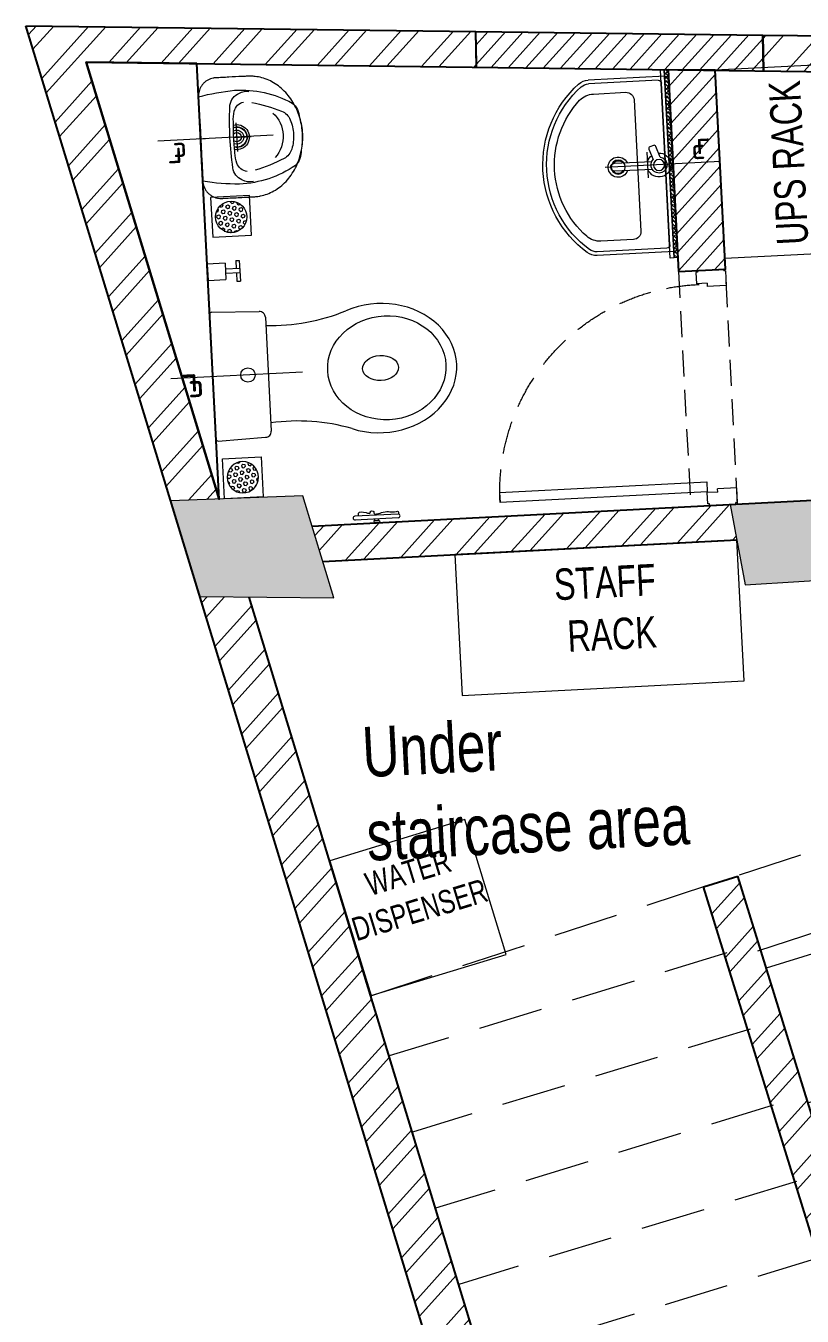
# Model space of a CAD drawing. Header units: feet. Extents: x 8618377 to 8629531, y -5935222 to -5925257.
# Drawn here: x 8618377 to 8620853, y -5929923 to -5925808 of the extents above; entities that cross this region are included whole.
import ezdxf

# ---------------------------------------------------------------- set-up
doc = ezdxf.new("R2010")
doc.units = ezdxf.units.FT
doc.header["$LTSCALE"] = 33
doc.header["$MEASUREMENT"] = 0
for name, pattern in [('( Hidden )', [0.375, 0.25, -0.125]), ('CENTER', [2, 1.25, -0.25, 0.25, -0.25]), ('DOT2', [0.125, 0, -0.125]), ('HIDDEN', [9.524999999999995, 6.349999999999997, -3.174999999999998]), ('HIDDEN2', [4.7624999999999975, 3.174999999999998, -1.587499999999999])]:
    doc.linetypes.add(name, pattern=pattern)
for name, color, linetype, lineweight in [('A-COL', 243, 'Continuous', 9), ('A-STAIR', 6, 'Continuous', 5), ('beam', 90, 'Continuous', 9), ('centerline-toilets', 2, 'CENTER', 13), ('column hatch', 5, 'Continuous', 0), ('Door', 2, 'Continuous', 13), ('ele', 252, 'Continuous', 13), ('Fhitting', 152, 'Continuous', 30), ('LENS-DIM', 252, 'Continuous', 5), ('LENS-DOOR', 34, 'Continuous', 20), ('LENS-TEXT', 31, 'Continuous', 5), ('LK-FF&E WALL', 1, 'Continuous', 9), ('LN-HATCH', 251, 'Continuous', 0), ('Mirror', 150, 'Continuous', 20), ('Panelling', 65, 'Continuous', 18), ('PARTITION', 22, 'Continuous', 30), ('Toilet', 5, 'Continuous', 9)]:
    doc.layers.add(name, color=color, linetype=linetype, lineweight=lineweight)
doc.layers.add('A-WALL', color=1, linetype='Continuous')
doc.styles.add('LK TXT', font='GILC____.TTF', dxfattribs={"height": 100})
doc.styles.get("Standard").update_dxf_attribs({"font": 'GILC____.TTF'})
pattern_1 = [(225, (-8978160.31129633, 5277344.562237962), (88.29995930067012, -88.29995930067015), []), (225, (-8978219.177935766, 5277344.562237962), (88.29995930067012, -88.29995930067015), [])]

# ---------------------------------------------------------------- blocks, each defined once
blk = doc.blocks.new('DLF-RSP-AR-CD-DWG-4DT-3113$0$X-TYPICAL TOILET UPPER FLOORS - 02$0$urinals')
at = {"layer": 'Toilet'}
for p, q in [((-4.5475e-12, -15.56661428403458), (-4.5475e-12, 8.286377168158651)), ((-46.09715475669872, -115.0000000000218), (46.09715475669327, -115.0000000000218)), ((-2.7285e-12, -105.4429753783333), (-2.7285e-12, -161.0971547567169))]:
    blk.add_line(p, q, dxfattribs=at)
blk.add_lwpolyline([(134.9999999999991, 0), (-134.9999999999991, 0, 0.0369487664006767), (-149.9999999999982, -116.1503670555612, 0.1380941034158666), (-99.77423321075003, -297.0872948749238, 0.2217213641091726), (-52.01775628641091, -317.8890631478586, 0.0626559245730378), (-8.49796933122e-05, -325.0000017671497, 0.0626559245730475), (52.01758632703338, -317.8890631478586, 0.2217207008690154), (99.77423321075003, -297.0872948749238, 0.1380941034158641), (149.9999999999982, -116.1503670555685, 0.0369487664006777)], format="xyb", close=True, dxfattribs=at)
for centre, radius, start, end in [((-94.27481093352071, -144.9234715912316), 47.11810289109449, 93.37081731520148, 154.4824387253665), ((-71.39627009237483, -149.8700101487557), 40.22765506777335, 106.7015627441882, 169.7250358418294), ((3.245766915242711, -1238.155136518551), 1144.670244824663, 90.16246512528313, 95.02645179237909), ((-50.51241933281471, -225.3451602337737), 118.5326152894133, 89.54541335481511, 105.8857460775884), ((-0.1277772639159593, -996.2166668547361), 890.7737006409425, 89.99178119205142, 93.18195442305822), ((-2.7285e-12, -115.0000000000218), 40, 167.4279671994436, 12.57203280055641), ((-2.7285e-12, -115.0000000000218), 33, 164.1813978616258, 15.81860213837415), ((-2.7285e-12, -115.0000000000218), 32, 163.604929760328, 16.39507023967201), ((-2.7285e-12, -115.0000000000218), 22.62135413059903, 155.6653304376655, 24.33466956233444), ((-2.7285e-12, -115.0000000000218), 14.7323792469192, 139.9108800322804, 40.08911996771955), ((-3.245766915251806, -1238.155136518551), 1144.670244824663, 84.9735482076209, 89.83753487471687), ((0.1277772639068644, -996.2166668547361), 890.7737006409425, 86.81804557694178, 90.0082188079486), ((50.51241933280562, -225.3451602337737), 118.5326152894133, 74.1142539224116, 90.45458664518488), ((71.39627009236665, -149.8700101487557), 40.22765506777335, 10.27496415817055, 73.29843725581178), ((94.27481093351253, -144.9234715912316), 47.11810289109449, 25.51756127463352, 86.62918268479851), ((-90.95333014834432, -152.7329236622463), 53.77394921319929, 148.4868266886055, 188.6401109395215), ((90.95333014833614, -152.7329236622463), 53.77394921319929, 351.3598890604785, 31.51317331139444), ((413.8982963433118, -38.37868533186702), 538.1616565584166, 193.993991329024, 204.5632062434074), ((-413.8982963433209, -38.37868533186702), 538.1616565584166, 335.4367937565926, 346.006008670976), ((-1.627792572718135, -165.2706388237202), 97.64476427368265, 224.9999999998895, 270.9551967833812), ((1.62779257270995, -165.2706388237202), 97.64476427368265, 269.0448032166188, 315.0000000001105), ((-30.08631462571975, -241.3059337647355), 50, 204.5632062434074, 250.460635897111), ((30.08631462571157, -241.3059337647355), 50, 289.539364102889, 335.4367937565926), ((-1.533770255527997, -160.8517433121305), 135.3705133602697, 250.460635897111, 270.6491845270783), ((1.533770255519812, -160.8517433121305), 135.3705133602697, 269.3508154729217, 289.539364102889)]:
    blk.add_arc(centre, radius, start, end, dxfattribs=at)
blk.add_open_spline([(135.0000000000218, 0), (105.3353530385498, 0), (75.67070607707728, 0), (-13.32323480733907, 2.274e-13), (-72.65252873028328, 2.274e-13), (-132.6900719520337, 2.274e-13), (-133.3983212508398, 2.274e-13), (-134.281768448908, 2.274e-13), (-134.4569663481699, 2.274e-13), (-134.747600608502, 2.274e-13), (-134.8630369695722, 2.274e-13), (-135.0060892340055, 2.274e-13), (-135.0064624712894, -1.193277512e-07), (-135.0170531848381, -2.2849590096e-06), (-135.0223488443722, -4.0993359107e-06), (-135.0382367304996, -1.1737902696e-05), (-135.0488298646186, -1.97575291168e-05), (-135.0806128910378, -5.26041751527e-05), (-135.1018064074043, -8.62189622239e-05), (-135.1654014043424, -0.0002222625089416), (-135.207817332803, -0.0003598904754654), (-135.3351225205075, -0.0009139553433215), (-135.4200691828771, -0.001471573562867), (-135.6751356392894, -0.0037122140454358), (-135.8454819154825, -0.005963027991811), (-136.3574010580367, -0.0150109124137998), (-136.6998544433754, -0.0241035279482276), (-137.7305242649482, -0.0607541935196423), (-138.4220536117127, -0.097686986413919), (-140.5080748643645, -0.2474448411821868), (-141.9140495439027, -0.3992694707415012), (-146.1615007839476, -1.02114614714037), (-149.0331357298746, -1.658535092420152), (-154.7518101202553, -3.41613828127015), (-157.5984620125504, -4.536659711778838), (-163.1465284251908, -7.264764980859354), (-165.8474082270705, -8.872454711613045), (-170.981741827156, -12.53873878342233), (-173.4146413081869, -14.5971666483058), (-177.906166885367, -19.08908202548741), (-179.9643754122968, -21.52215186033345), (-183.6301907623958, -26.65676477099555), (-185.2376312556147, -29.35775349851633), (-187.9652297344436, -34.90597265862334), (-189.0854937427912, -37.75266842165093), (-190.8425938294221, -43.47137026403243), (-191.4797371708415, -46.34298888964758), (-191.9919097605824, -49.84306461127676), (-192.077374217121, -50.50936302376794), (-192.2977468813131, -52.49991862553179), (-192.3966084331296, -53.81579509073117), (-192.4734941441805, -55.66879078878696), (-192.4883196677314, -56.21857700367218), (-192.496870256929, -56.88770939302139), (-192.4980415940107, -57.00997546670373), (-192.4992414002611, -57.19748434012058), (-192.4995479992234, -57.26283923326923), (-192.4998738983178, -57.37188175668461), (-192.4999546497274, -57.41559451898957), (-192.4999950294581, -57.47262341266742), (-192.4999998312229, -57.48595819937031), (-192.5000003243775, -57.52595679718206), (-192.4999999999782, -57.60927353243437), (-192.4999999999782, -57.72001920997377), (-192.4999999999782, -57.77539204874369), (-192.4999999999782, -57.94151056505302), (-192.4999999999782, -58.05225624259264), (-192.4999999999782, -58.38449327521129), (-192.4999999999782, -58.60598463029032), (-192.4999999999782, -59.27045869552739), (-192.4999999999782, -59.71344140568567), (-192.4999999999782, -61.04238953616004), (-192.4999999999782, -61.92835495647637), (-192.4999999999782, -64.58625121742534), (-192.4999999999782, -66.35818205805799), (-192.4999999999782, -71.67397457995594), (-192.4999999999782, -75.21783626122124), (-192.4999999999782, -85.84942130501715), (-192.4999999999782, -92.93714466754773), (-192.4999999999782, -114.2003147551393), (-192.4999999999782, -128.3757614802005), (-192.4999999999782, -146.0625065335298), (-192.4999999999782, -144.5738048617977), (-192.4999999999782, -149.2112419741259), (-192.4999999999782, -150.3373807581863), (-192.4999999999782, -153.7157971103672), (-192.4999999999782, -155.9680746784879), (-192.4999999999782, -158.5060066698138), (-192.4999999999782, -158.7916610930192), (-192.4999999999782, -159.2427020504906), (-192.4999999999782, -159.4080885847565), (-192.4999999999782, -159.6877588407215), (-192.4999999999782, -159.8020425624204), (-192.4999999999782, -159.9401879191086), (-192.4999999999782, -159.9640495540977), (-192.4999999999782, -160.0097689728666), (-192.499996421247, -160.0440525330155), (-192.4999643757641, -160.104952970559), (-192.4999385281542, -160.1354066471763), (-192.4998314906368, -160.2267780325826), (-192.4997208060357, -160.2877060969351), (-192.4992706129669, -160.4705315680455), (-192.4988129651545, -160.5924702530042), (-192.4969661832839, -160.9584502616815), (-192.4951032094926, -161.2026555415623), (-192.4876087275813, -161.9359178476325), (-192.4800716371877, -162.4256213779233), (-192.4497571986702, -163.8972417424418), (-192.4192763048381, -164.8816689491061), (-192.2963859407732, -167.8443601815493), (-192.1725217451708, -169.8320432125226), (-191.6702797904039, -175.8273667212115), (-191.1611082412308, -179.8674218867413), (-189.2689630843825, -190.9417939809036), (-187.5187975353817, -198.0301520545986), (-182.8335725814559, -212.1757821290298), (-179.8980525958225, -219.2325052385784), (-172.8234117350846, -233.0968568300414), (-168.6841000434473, -239.9037905012674), (-159.2549403987001, -253.0454586305236), (-153.9652371668557, -259.379470229105), (-142.3610169376685, -271.3688433516364), (-136.0469754966913, -277.0235842421638), (-122.5830627030569, -287.4852784505018), (-115.4339174138625, -292.2918274844595), (-100.5336337623292, -300.9411013099287), (-92.78333124286517, -304.7837051255591), (-76.93540386034736, -311.4502324650508), (-68.83856359988783, -314.2743166926488), (-52.54813771902468, -318.9094578767903), (-44.3551540822018, -320.7208905446411), (-28.09766422605981, -323.3885338293181), (-20.03351017174828, -324.2452316631242), (-9.424407998249535, -324.8186507928577), (-6.740670549843343, -324.9146929727227), (-2.541294352623708, -324.9908912051677), (-1.014315851566152, -325.0028880619856), (2.036791116084486, -324.9959492932932), (3.569827181100436, -324.9769325151441), (8.189732633019958, -324.8718838178048), (11.29743471029269, -324.7378363960885), (20.68934946575928, -324.1333461154121), (27.04290265062991, -323.4601654556735), (41.80139781238676, -321.2305755023596), (50.23999478411247, -319.4658943264186), (67.03734023472111, -314.8652250617469), (75.39541298363952, -312.0287856304914), (91.75936961286243, -305.2736148746307), (99.7643516501057, -301.3546813595407), (115.1434400448929, -292.4912148852103), (122.5165764177182, -287.5468142099547), (136.3756982075897, -276.758097672075), (142.8608430866302, -270.9142526187757), (154.7380516223206, -258.5122041911341), (160.1295767143733, -251.9547274426545), (169.6852635787454, -238.3524876585086), (173.8492842636328, -231.3085654467875), (180.8978067359608, -216.9779216659792), (183.7825645728694, -209.6919949490896), (188.3007156192507, -195.1140848347474), (189.9346737316168, -187.8227087036603), (191.1840609344508, -179.3163223890908), (191.3580380264129, -178.0039348904486), (191.8233173539161, -174.0784034933799), (192.057946061775, -171.4769170618926), (192.282645325045, -167.9054949954279), (192.3343052322775, -166.9187583098144), (192.4580821737554, -163.9678661429329), (192.4989909393634, -162.013038042752), (192.5000275633615, -159.9821342127634), (192.5000000000218, -159.9224785452215), (192.5000000000218, -159.79307529839), (192.5000000000218, -159.7283736749743), (192.5000000000218, -159.5342688047269), (192.5000000000218, -159.4048655578954), (192.5000000000218, -159.0166558174007), (192.5000000000218, -158.7578493237377), (192.5000000000218, -157.9814298427484), (192.5000000000218, -157.4638168554225), (192.5000000000218, -155.9109778934439), (192.5000000000218, -154.8757519187916), (192.5000000000218, -151.7700739948347), (192.5000000000218, -149.6996220455301), (192.5000000000218, -143.4882661976162), (192.5000000000218, -144.347362299007), (192.5000000000218, -131.9246506031793), (192.5000000000218, -123.642842805961), (192.5000000000218, -98.79741941430552), (192.5000000000218, -82.23380381986885), (192.5000000000218, -64.84578365063203), (192.5000000000218, -64.0213790758321), (192.5000000000218, -61.54816535143254), (192.5000000000218, -59.89935620183292), (192.5000000000218, -58.00998844622473), (192.5000000000218, -57.76942984021594), (192.5000000000218, -57.49274907784002), (192.499998838924, -57.47911258059002), (192.4999756668194, -57.44431269662868), (192.4999561805543, -57.4269094915121), (192.4998739944462, -57.37469011354438), (192.499787567282, -57.3398641780534), (192.4994331634852, -57.23534753620175), (192.4990700643893, -57.16561799409532), (192.4975985787632, -56.95627575957587), (192.4961080012763, -56.81650945311571), (192.4900940107291, -56.39661016926675), (192.4840282944246, -56.11587673401686), (192.4595555625769, -55.2713907425973), (192.4348721360084, -54.70535101709879), (192.3348933918678, -52.99906669626466), (192.2336529024164, -51.85063392816892), (191.8201097009723, -48.38130602370188), (191.3976066809859, -46.03606142272087), (190.0123624707134, -40.43900391265924), (188.9035838720251, -37.18247124511481), (186.0547772968666, -30.82026903956307), (184.3144513501752, -27.71555679796666), (180.2457153816676, -21.83694617079323), (177.9175711211701, -19.06409479178683), (172.7827831035551, -14.00634504821505), (169.9769390510123, -11.72221112323927), (164.0463850254914, -7.747615767943671), (160.9227285040119, -6.057372140880033), (154.5371660888572, -3.309309329362349), (151.2761959855666, -2.251153484609176), (144.7863564140075, -0.7410639178328893), (141.558048455473, -0.2884559583496866), (137.2641564939213, -0.0330454220411411), (136.1252210402749, 0), (135.0000000000218, 0)], degree=3, knots=[0, 0, 0, 0, 0.3296071884608014, 0.3296071884608014, 0.9888215653824044, 0.9888215653824044, 0.9966910020358062, 0.9966910020358062, 0.9986376453609405, 0.9986376453609405, 0.9999202715950525, 0.9999202715950525, 1.000227114965755, 1.000227114965755, 1.000533958336457, 1.000533958336457, 1.001147645077862, 1.001147645077862, 1.002375018560673, 1.002375018560673, 1.004829765526294, 1.004829765526294, 1.009739259457536, 1.009739259457536, 1.019558247320021, 1.019558247320021, 1.039196223044989, 1.039196223044989, 1.078472174494926, 1.078472174494926, 1.1570240773948, 1.1570240773948, 1.314127883194549, 1.314127883194549, 1.471231688994297, 1.471231688994297, 1.628335494794045, 1.628335494794045, 1.785439300593793, 1.785439300593793, 1.942543106393542, 1.942543106393542, 2.09964691219329, 2.09964691219329, 2.256750717993039, 2.256750717993039, 2.413854523792787, 2.413854523792787, 2.45094359105979, 2.45094359105979, 2.525121725593796, 2.525121725593796, 2.55664088826819, 2.55664088826819, 2.563698676682492, 2.563698676682492, 2.567478738951607, 2.567478738951607, 2.570009988159922, 2.570009988159922, 2.570782632421826, 2.570782632421826, 2.572327920945634, 2.572327920945634, 2.573873209469442, 2.573873209469442, 2.576963786517057, 2.576963786517057, 2.583144940612287, 2.583144940612287, 2.595507248802747, 2.595507248802747, 2.620231865183668, 2.620231865183668, 2.669681097945509, 2.669681097945509, 2.768579563469191, 2.768579563469191, 2.966376494516556, 2.966376494516556, 3.361970356611286, 3.361970356611286, 3.459960077400161, 3.459960077400161, 3.491387206257657, 3.491387206257657, 3.55424146397265, 3.55424146397265, 3.562213215317918, 3.562213215317918, 3.566828653483477, 3.566828653483477, 3.570017966647174, 3.570017966647174, 3.57068387273989, 3.57068387273989, 3.57129385740351, 3.57129385740351, 3.57190384206713, 3.57190384206713, 3.573123811394369, 3.573123811394369, 3.575563750048849, 3.575563750048849, 3.580443627357808, 3.580443627357808, 3.590203381975726, 3.590203381975726, 3.609722891211562, 3.609722891211562, 3.648761909683234, 3.648761909683234, 3.726839946626579, 3.726839946626579, 3.861362010243008, 3.861362010243008, 3.995884073859437, 3.995884073859437, 4.130406137475866, 4.130406137475866, 4.264928201092295, 4.264928201092295, 4.399450264708724, 4.399450264708724, 4.533972328325153, 4.533972328325153, 4.668494391941582, 4.668494391941582, 4.803016455558011, 4.803016455558011, 4.93753851917444, 4.93753851917444, 5.072060582790869, 5.072060582790869, 5.118026198867305, 5.118026198867305, 5.144558031518944, 5.144558031518944, 5.171089864170584, 5.171089864170584, 5.224153529473863, 5.224153529473863, 5.330280860080422, 5.330280860080422, 5.468862833682332, 5.468862833682332, 5.607444807284243, 5.607444807284243, 5.746026780886153, 5.746026780886153, 5.884608754488064, 5.884608754488064, 6.023190728089974, 6.023190728089974, 6.161772701691885, 6.161772701691885, 6.300354675293795, 6.300354675293795, 6.438936648895706, 6.438936648895706, 6.577518622497616, 6.577518622497616, 6.60287550622664, 6.60287550622664, 6.653589273684687, 6.653589273684687, 6.673028302144214, 6.673028302144214, 6.711906359063266, 6.711906359063266, 6.71371198576324, 6.71371198576324, 6.715517612463215, 6.715517612463215, 6.719128865863165, 6.719128865863165, 6.726351372663065, 6.726351372663065, 6.740796386262864, 6.740796386262864, 6.769686413462464, 6.769686413462464, 6.827466467861662, 6.827466467861662, 6.943026576660058, 6.943026576660058, 7.174146794256852, 7.174146794256852, 7.63638722945044, 7.63638722945044, 7.659393868747179, 7.659393868747179, 7.705407147340659, 7.705407147340659, 7.712120410764156, 7.712120410764156, 7.713128470941848, 7.713128470941848, 7.71413653111954, 7.71413653111954, 7.716152651474923, 7.716152651474923, 7.720184892185691, 7.720184892185691, 7.728249373607226, 7.728249373607226, 7.744378336450297, 7.744378336450297, 7.776636262136437, 7.776636262136437, 7.841152113508718, 7.841152113508718, 7.970183816253281, 7.970183816253281, 8.148440131053812, 8.148440131053812, 8.32669644585434, 8.32669644585434, 8.504952760654874, 8.504952760654874, 8.683209075455405, 8.683209075455405, 8.861465390255937, 8.861465390255937, 9.039721705056468, 9.039721705056468, 9.217978019857, 9.217978019857, 9.283185307179586, 9.283185307179586, 9.283185307179586, 9.283185307179586], dxfattribs=at)
blk = doc.blocks.new('jALI')
at = {"layer": 'Toilet', "ltscale": 5}
h = blk.add_hatch(dxfattribs=at)
h.set_pattern_fill('HEX', color=256, scale=50, angle=135, double=1)
h.set_pattern_definition([(135, (-344825.8629864738, 460708.1869492117), (-7.654655446197432, -7.65465544619743), [6.25, -12.5]), (255, (-344825.8629864738, 460708.1869492117), (10.4564537967226, -2.80179835052517), [6.25, -12.5]), (195, (-344830.2824038562, 460712.6063665941), (2.801798350525164, -10.4564537967226), [6.25, -12.5])])
edge = h.paths.add_edge_path()
edge.add_arc((-393187.5478222936, 163647.6289079433), 50, -90, 270)
blk.add_lwpolyline([(-393249.5478222936, 163581.8745342398), (-393125.5478222936, 163581.8745342398), (-393125.5478222936, 163709.3782789116), (-393249.5478222936, 163709.3782789116)], close=True, dxfattribs=at)
blk.add_circle((-393187.5478222936, 163647.6289079433), 50, dxfattribs=at)
blk = doc.blocks.new('Urinal')
at = {"layer": 'centerline-toilets', "linetype": 'HIDDEN', "ltscale": 10}
blk.add_line((0, 230.8758839690709), (0, -137.000001512235), dxfattribs=at)
at = {"layer": 'Fhitting', "lineweight": 0, "ltscale": 0.5, "rotation": 180}
blk.add_blockref('DLF-RSP-AR-CD-DWG-4DT-3113$0$X-TYPICAL TOILET UPPER FLOORS - 02$0$urinals', (0, -4.656613e-10), dxfattribs=at)
at = {"layer": 'Fhitting', "lineweight": 0, "ltscale": 0.5, "xscale": -1, "rotation": 90}
blk.add_blockref('jALI', (163394.4367869734, -393103.5478222946), dxfattribs=at)
at = {"layer": 'centerline-toilets', "linetype": 'DOT2', "insert": (-31.35624695965089, -69.03888236299099), "char_height": 75, "width": 495.826660318515, "attachment_point": 5, "rotation": 269.99999999999994}
blk.add_mtext('{\\fISOCPEUR|b0|i0|c0|p34;℄}', dxfattribs=at)
blk = doc.blocks.new('A$Ced05df80')
at = {"layer": 'centerline-toilets', "linetype": 'HIDDEN', "ltscale": 10}
blk.add_line((19.34069229103625, 394.5398867251352), (-401.6404785197228, 394.5398867251352), dxfattribs=at)
at = {"layer": 'Toilet'}
for p, q in [((-266.9551459793002, 194.4854917488992), (-266.9551459793002, 594.594281701371)), ((-261.0291441623122, 600.3124187290668), (-109.7221229616552, 594.2925690114498)), ((-90.13986767083406, 575.1326281446964), (-90.13986767083406, 211.9837438287214)), ((-261.0291441623122, 188.7673547212034), (-109.7221229616552, 192.8238029619679)), ((299.9840108677745, -73.40255023166537), (161.9840108677745, -73.40255023166537)), ((299.9840108677745, -85.40255023166537), (161.9840108677745, -85.40255023166537)), ((239.9840108677745, -91.40255023166536), (221.9840108677745, -91.40255023166536)), ((221.9840108677745, -91.40255023166536), (221.9840108677745, -97.40255023166539)), ((239.9840108677745, -97.40255023166539), (221.9840108677745, -97.40255023166539)), ((224.9840108677745, -91.40255023166536), (224.9840108677745, -85.40255023166537)), ((236.9840108677745, -91.40255023166536), (236.9840108677745, -85.40255023166537)), ((239.9840108677745, -91.40255023166536), (239.9840108677745, -97.40255023166539))]:
    blk.add_line(p, q, dxfattribs=at)
blk.add_circle((-155.387522470206, 394.2541732881218), 22.88713054731488, dxfattribs=at)
for centre, radius, start, end in [((-261.2333633415401, 594.594281701371), 5.72178263682872, 87.95459146159499, 180), ((-109.4199087042361, 575.0145350145175), 19.28040269973926, 0.3509408358886545, 90.89813013673337), ((-40.55606150627136, 1170.572771136649), 623.4432827196409, 265.4383238459023, 289.4804109369365), ((-109.4199087042361, 212.1018369598314), 19.28040269973926, 269.1018698632666, 359.6490591641114), ((-35.87317622825504, -381.8853270327672), 622.2680866278017, 70.93813694081236, 95.00299962061364), ((-261.2333633434027, 194.4854917488992), 5.72178263682872, 180, 272.045408538405), ((161.9840108677745, -79.40255023166537), 6, 90, 270), ((299.9840108677745, -79.40255023166537), 6, 270, 90)]:
    blk.add_arc(centre, radius, start, end, dxfattribs=at)
for centre, major_axis, ratio, start_param, end_param in [((266.5786190666258, 394.5398867251352), (-244.6286735628217, -3e-14), 0.8420279271674843, 7.436325980537995, 11.41322994100081), ((268.112190073356, 394.5398867251352), (-57.2178263682872, -7e-15), 0.7, 1.570796326794896, 7.853981633974482)]:
    blk.add_ellipse(centre, major_axis=major_axis, ratio=ratio, start_param=start_param, end_param=end_param, dxfattribs=at)
blk.add_ellipse((288.0577697921544, 394.5398867251352), major_axis=(-188.8188270153477, -2.31e-14), ratio=0.8787878787878787, dxfattribs=at)
blk.add_open_spline([(174.0261119548231, -73.40255023166537), (173.5840953401402, -69.70629502012187), (172.0498969792173, -56.87693861420953), (192.3655118492517, -61.60321287694949), (212.7981075521581, -68.22233385286293), (210.998035912468, -58.20460946073054), (224.3226033227085, -58.49892840345295), (220.2743246907688, -75.28047161821674), (265.1333020343376, -57.4434845292755), (279.6816644551066, -68.12301356800864), (303.2812684929396, -63.48614189745358), (301.8409273814713, -69.77289149592252), (301.0093455575407, -73.40255023166537)], degree=3, knots=[0, 0, 0, 0, 9.744971934705973, 33.82388686947525, 47.58355076424777, 49.49791512917727, 60.56050204765051, 63.82228440698236, 93.5080189043656, 135.7569247847423, 141.9043522616848, 150.3019062019884, 150.3019062019884, 150.3019062019884, 150.3019062019884], dxfattribs=at)
at = {"layer": 'Fhitting', "lineweight": 0, "ltscale": 0.5, "xscale": -1}
blk.add_blockref('jALI', (-393376.1302171964, -163578.3346475093), dxfattribs=at)
at = {"layer": 'centerline-toilets', "linetype": 'DOT2', "insert": (-323.8687282148749, 358.6571608437225), "char_height": 85.8267395524308, "width": 567.4024751774504, "attachment_point": 5, "rotation": 180}
blk.add_mtext('{\\fISOCPEUR|b0|i0|c0|p34;℄}', dxfattribs=at)
blk = doc.blocks.new('*U44')
at = {"layer": 'LENS-DOOR'}
for p, q in [((547491.5340860761, 1778573.7924707), (547491.5340860656, 1779235.250802662)), ((547522.784086071, 1779235.250802675), (547491.5340860656, 1779235.250802662)), ((547522.784086071, 1779235.250802675), (547522.7840860628, 1778573.792470713)), ((547447.2632527373, 1778568.584137381), (547452.47158606, 1778568.584137381)), ((547447.263252747, 1778484.134138706), (547447.2632527373, 1778568.584137381)), ((547452.4715860507, 1778573.792470734), (547488.9299194042, 1778573.7924707)), ((547452.47158606, 1778568.584137381), (547452.4715860507, 1778573.792470734)), ((547488.9299194128, 1778539.938304102), (547488.9299194042, 1778573.7924707)), ((547488.9299194128, 1778539.938304102), (547499.3465860789, 1778539.938304074)), ((547522.7840860628, 1778573.792470713), (547491.5340860761, 1778573.7924707)), ((547499.3465860636, 1778478.925805333), (547499.3465860789, 1778539.938304074)), ((548145.1799194103, 1778478.925805379), (548145.1799194093, 1778539.938304106)), ((548155.5965860802, 1778539.938304124), (548145.1799194093, 1778539.938304106)), ((548192.0549194112, 1778573.792470735), (548155.5965860668, 1778573.792470727)), ((548155.5965860802, 1778539.938304124), (548155.5965860668, 1778573.792470727)), ((548192.0549194157, 1778568.584137383), (548192.0549194112, 1778573.792470735)), ((548197.2632527313, 1778568.584137406), (548192.0549194157, 1778568.584137383)), ((548197.2632527527, 1778484.134138698), (548197.2632527313, 1778568.584137406)), ((547447.263252747, 1778484.134138706), (547452.4715860719, 1778484.134138706)), ((547452.4715860719, 1778478.925805353), (547452.4715860719, 1778484.134138706)), ((547452.4715860719, 1778478.925805353), (547499.3465860636, 1778478.925805333)), ((548192.0549194114, 1778478.925805387), (548145.1799194103, 1778478.925805379)), ((548192.0549194114, 1778478.925805387), (548192.0549194114, 1778484.134138698)), ((548197.2632527527, 1778484.134138698), (548192.0549194114, 1778484.134138698))]:
    blk.add_line(p, q, dxfattribs=at)
at = {"layer": 'LENS-DOOR', "color": 7, "linetype": 'HIDDEN2', "extrusion": (0, 0, -1)}
blk.add_ellipse((547491.5340860761, 1778573.7924707), major_axis=(661.4583333320758, 0.0034430872082161), ratio=0.9999999979146821, start_param=-1.570791121506941, end_param=0.0512086788949202, dxfattribs=at)
blk = doc.blocks.new('Wash Basin')
at = {"layer": 'PARTITION', "lineweight": 9}
h = blk.add_hatch(dxfattribs=at)
h.set_pattern_fill('ANSI38', color=256, scale=70, angle=989.9999999999998, style=0, double=1)
h.set_pattern_definition([(314.9999999999998, (-64.71346578747034, -33.32481618935708), (6.187184335382297, 6.187184335382283), []), (44.99999999999993, (-64.71346578747034, -33.32481618935708), (6.187184335382312, 18.56155300614686), [21.875, -13.125])])
h.paths.add_polyline_path([(300.0941287651658, -21.98777738737408), (-300.0941287651658, -22.00000000058208), (-300.0941287651658, -34.00000000058208), (300.0941287651658, -33.98777738737408)])
at = {"layer": 'centerline-toilets', "linetype": 'HIDDEN', "ltscale": 10}
blk.add_line((0, -238.0678792903709), (0, 129.808006190935), dxfattribs=at)
at = {"layer": 'Mirror', "ltscale": 0.5}
blk.add_lwpolyline([(-300.0941287651658, -34.00000000058208), (-300.0941287651658, -46.00000000058208), (300.0941287651658, -46.00000000058208), (300.0941287651658, -34.00000000058208)], close=True, dxfattribs=at)
at = {"layer": 'Panelling', "lineweight": 9}
blk.add_lwpolyline([(-300.0941287651658, -22.00000000058208), (-300.0941287651658, -34.00000000058208), (300.0941287651658, -34.00000000058208), (300.0941287651658, -22.00000000058208)], close=True, dxfattribs=at)
at = {"layer": 'Toilet', "ltscale": 100}
for p, q in [((-280, -32.00000000058208), (-280, -278.3423135242919)), ((-270, -22.00000000058208), (270, -22.00000000058208)), ((280, -32.00000000058208), (280, -278.3423135242919)), ((-268, -55.00000000058207), (-268, -278.3423135242919)), ((-258, -45.00000000058207), (258, -45.00000000058207)), ((268, -55.00000000058207), (268, -278.3423135242919)), ((-14.75394256017171, -88.57836779823992), (-14.58294607303105, -207.8757586760221)), ((10.97367832274176, -207.8757587235195), (10.80268183583394, -88.55792254640254))]:
    blk.add_line(p, q, dxfattribs=at)
blk.add_lwpolyline([(23.11144540272653, -61.62355844548438), (57.69729334814474, -73.5425448747119, -0.4142135623700193), (61.41500012157485, -81.17003832559566), (57.50521344458684, -92.51523855014239, -0.4142135623687794), (49.87771999370306, -96.23294532380532), (16.08098082058132, -84.58590182231274)], format="xyb", dxfattribs=at)
blk.add_lwpolyline([(40.65695853624492, -103.2068005428882), (-41.09953799587674, -103.2068005428882)], dxfattribs=at)
blk.add_lwpolyline([(-235, -264.0271915069043, 0.1918964941694492), (-217.1874080155976, -308.7300831892808, 0.4202357661762754), (217.1874080155976, -308.7300831893172, 0.191896494169451), (235, -264.0271915069115), (235, -160.5000000005821, 0.4142135623730951), (210, -135.5000000005821), (-210, -135.5000000005821, 0.4142135623730951), (-235, -160.5000000005821)], format="xyb", close=True, dxfattribs=at)
for centre, radius in [((-1.975630321074277, -66.50000000058208), 17.5), ((-1.975630321074277, -196.7635957537459), 22.5)]:
    blk.add_circle(centre, radius, dxfattribs=at)
for centre, radius, start, end in [((-270, -32.00000000058208), 10, 90, 180), ((270, -32.00000000058208), 10, 0, 90), ((-258, -55.00000000058207), 10, 90, 180), ((258, -55.00000000058207), 10, 0, 90), ((-1.975630321074277, -197.065354476148), 32.14736256360053, 113.0897544120751, 66.24597926171971), ((-1.975630321074277, -196.7635957537459), 20.45924138120723, 128.0403438055863, 237.2899289984687), ((-1.975630321074277, -196.7635957537459), 20.45924138120723, 304.4732923270086, 50.73322655079215), ((-230, -278.3423135242919), 50, 180, 218.4460647329942), ((-230, -278.3423135242919), 38, 180, 218.4460647329942), ((230, -278.3423135242919), 38, 321.5539352670057, 0), ((230, -278.3423135242919), 50, 321.5539352670057, 0), ((0, -89.26318603751132), 347.736813963071, 219.2825773815098, 320.7174226184902), ((0, -89.25957125263085), 335.7404287479508, 219.3129523468507, 320.6870476531492)]:
    blk.add_arc(centre, radius, start, end, dxfattribs=at)
for centre, major_axis, ratio, start_param, end_param in [((-1.975630321074277, -66.50000000058208), (-0.0007244262846731, 38.33493659709939), 0.9999999997470119, 4.720493185551212, 9.081981632517541), ((-1.975630321074277, -66.50000000058208), (-0.161652407392657, -25.55611315046938), 0.9999999997364025, 1.769108159146172, 7.074098355705205), ((-1.975630321074277, -66.50000000058208), (-0.0007244262846731, 38.33493659709939), 0.9999999997470119, 3.484555387064545, 4.08357603994855), ((-1.80463387700729, -207.8757586997708), (-9.035631208577575, 9.035631208577575), 0.9999999999964067, 0.7853981615407268, 3.926990815130519)]:
    blk.add_ellipse(centre, major_axis=major_axis, ratio=ratio, start_param=start_param, end_param=end_param, dxfattribs=at)
at = {"layer": 'centerline-toilets', "linetype": 'DOT2', "insert": (33.33187728072517, 61.84688704169094), "char_height": 75, "width": 495.826660318515, "attachment_point": 5, "rotation": 90}
blk.add_mtext('{\\fISOCPEUR|b0|i0|c0|p34;℄}', dxfattribs=at)
blk = doc.blocks.new('A$C72038f08')
at = {"layer": 'column hatch'}
h = blk.add_hatch(color=8, dxfattribs=at)
h.dxf.hatch_style = 1
h.paths.add_polyline_path([(-2667.316049072891, 1825.563635000959), (-3089.449883779511, 1831.52696678508), (-3012.195700496435, 1521.751239735633), (-2585.287398505956, 1495.383795468137)])
h.paths.add_polyline_path([(-958.2710160799325, 1728.161084769294), (-1307.9639932774, 1728.161084769294), (-1273.569094400853, 1469.460203988477), (-930.4012992493808, 1473.391640027985)])
at = {"layer": 'LN-HATCH'}
h = blk.add_hatch(dxfattribs=at)
h.set_pattern_fill('ANSI32', color=256, scale=333, angle=180)
h.set_pattern_definition(pattern_1)
h.paths.add_polyline_path([(-2855.183016434312, 1512.053552487865), (-3012.195700496435, 1521.751239735633), (-1883.055850965902, -3005.901541905478), (-1728.461648542434, -3005.901541905478)])
h.paths.add_polyline_path([(-2039.934128154069, 3276.42491301708), (-3472.769645893946, 3368.571990856901), (-3089.449883779511, 1831.52696678508), (-2934.309119451791, 1829.335349399596), (-3286.816624904052, 3242.828627733514), (-2043.785355499014, 3162.489277565852)])
h.paths.add_polyline_path([(-1127.275507654994, 3217.730929022655), (-1131.136610139161, 3103.503145085648), (5447.043920058757, 2678.343487327918), (6981.125985372812, -3459.858302844688), (7098.934420319274, -3459.858302844688), (5537.163118410855, 2789.134249759838)])
h = blk.add_hatch(dxfattribs=at)
h.set_pattern_fill('ANSI31', color=256, scale=333, angle=180)
h.set_pattern_definition([(225, (-8978160.31129633, 5277344.562237962), (29.43331976689004, -29.43331976689005), [])])
h.paths.add_polyline_path([(-2039.934128154069, 3276.42491301708), (-2043.436127897352, 3172.820910869166), (-2043.785355499014, 3162.489277565852), (-1131.136610139161, 3103.503145085648), (-1127.275507654994, 3217.730929022655)])
h = blk.add_hatch(dxfattribs=at)
h.set_pattern_fill('ANSI31', color=256, scale=333, angle=180)
h.set_pattern_definition([(225, (0, 0), (29.43331976689004, -29.43331976689005), [])])
h.paths.add_polyline_path([(-1434.309119451791, 2478.161084768331), (-1284.309119451791, 2478.161084768331), (-1284.309119451791, 3113.402960291363), (-1434.309119451791, 3123.057401299923)])
h = blk.add_hatch(dxfattribs=at)
h.set_pattern_fill('ANSI32', color=256, scale=333, angle=180)
h.set_pattern_definition(pattern_1)
h.paths.add_polyline_path([(-1307.9639932774, 1728.161084769294), (-2643.117721978575, 1728.161084769294), (-2614.723189089448, 1613.868063392117), (-1292.768463596702, 1613.868063392117)])
h = blk.add_hatch(dxfattribs=at)
h.set_pattern_fill('ANSI32', color=256, scale=333, angle=180)
h.set_pattern_definition(pattern_1)
h.paths.add_polyline_path([(-1345.025463581085, 543.1142795626073), (-1455.816399332136, 515.0382525939494), (-714.5389349274337, -2410.120069385506), (-603.6416573263704, -2382.463678451255)])
at = {"layer": 'A-COL'}
for p, q in [((-2667.316049072891, 1825.563635000959, 2727.505546853396), (-3089.449883779511, 1831.52696678508, 2727.505546853396)), ((-3012.494946720079, 1521.769722294993, 2727.505546853396), (-3089.449883777648, 1831.52696678508, 2727.505546853396)), ((-2585.287398505956, 1495.383795468137, 2727.505546853396), (-2667.316049072891, 1825.563635000959, 2727.505546853396)), ((-3012.494946720079, 1521.769722294993, 2727.505546853396), (-2585.287398505956, 1495.383795468137, 2727.505546853396))]:
    blk.add_line(p, q, dxfattribs=at)
at = {"layer": 'A-COL', "elevation": 2727.505546853396}
blk.add_lwpolyline([(-958.2710160799325, 1728.161084769294), (-1307.9639932774, 1728.161084769294), (-1273.569094400853, 1469.460203988477), (-930.4012992493808, 1473.391640027985)], close=True, dxfattribs=at)
at = {"layer": 'A-STAIR', "linetype": '( Hidden )', "ltscale": 25}
for p, q in [((-2533.560587581247, 222.4040150735527, 2727.505546853396), (-315.8283868525177, 824.5732298698277, 2727.505546853396)), ((-1293.71015580371, 302.1130057666451, 2727.505546853396), (-256.1139643769711, 577.3422426795587, 2727.505546853396)), ((-1392.446023147553, 300.217264181003, 2727.505546853396), (-2485.014890704304, 27.7442839872092, 2727.505546853396)), ((-1330.987817477435, 53.78063722513616, 2727.505546853396), (-2423.556685034186, -218.6923429723829, 2727.505546853396)), ((-1269.529611799866, -192.6559897307306, 2727.505546853396), (-2362.098479356617, -465.1289699245244, 2727.505546853396)), ((-1208.071406129747, -439.0926166865974, 2727.505546853396), (-2300.640273686498, -711.5655968841165, 2727.505546853396)), ((-1146.613200452178, -685.5292436424642, 2727.505546853396), (-2239.18206800893, -958.0022238399832, 2727.505546853396))]:
    blk.add_line(p, q, dxfattribs=at)
at = {"layer": 'A-WALL'}
for p, q in [((-1782.219909086823, -3410.235985444859, 2727.505546853396), (-3472.769645893946, 3368.571990856901, 2727.505546853396)), ((-3472.769645893946, 3368.571990856901, 2727.505546853396), (-2039.934128154069, 3276.42491301708, 2727.505546853396)), ((-2043.785355499014, 3162.489277565852, 2727.505546853396), (-2039.934128154069, 3276.42491301708, 2727.505546853396)), ((-2039.934128154069, 3276.42491301708, 2727.505546853396), (-1127.275507654994, 3217.730929022655, 2727.505546853396)), ((-2934.309119451791, 1829.335349399596, 2727.505546853396), (-3286.816624904052, 3242.828627733514, 2727.505546853396)), ((-3286.816624904052, 3242.828627733514, 2727.505546853396), (5447.043920058757, 2678.343487327918, 2727.505546853396)), ((-1131.136610139161, 3103.503145085648, 2727.505546853396), (-1127.275507654994, 3217.730929022655, 2727.505546853396)), ((-1127.275507654994, 3217.730929022655, 2727.505546853396), (5537.163118410855, 2789.134249759838, 2727.505546853396)), ((-2643.117721978575, 1728.161084769294, 2727.505546853396), (-958.2710160780697, 1728.161084769294, 2727.505546853396)), ((-2614.723189089448, 1613.868063392117, 2727.505546853396), (-1292.768463596702, 1613.868063392117, 2727.505546853396)), ((-1728.461648542434, -3005.901541905478, 2727.505546853396), (-2855.183016434312, 1512.053552487865, 2727.505546853396)), ((-1455.816399332136, 515.0382525939494, 2727.505546853396), (-1345.025463581085, 543.1142795626073, 2727.505546853396)), ((-603.6416573263704, -2382.463678451255, 2727.505546853396), (-1345.025463581085, 543.1142795626073, 2727.505546853396)), ((-714.5389349292964, -2410.120069385506, 2727.505546853396), (-1455.816399332136, 515.0382525939494, 2727.505546853396))]:
    blk.add_line(p, q, dxfattribs=at)
at = {"layer": 'A-WALL', "elevation": 2727.505546853396}
for points in [[(-2043.436127802357, 3172.820910862647), (-2043.436127897352, 3172.820910869166), (-2039.934128154069, 3276.42491301708)], [(-1127.275507654994, 3217.730929022655), (-1131.136610139161, 3103.503145085648)]]:
    blk.add_lwpolyline(points, dxfattribs=at)
at = {"layer": 'A-WALL'}
for points, elevation in [([(-2934.309119451791, 3220.045432641171), (-3286.816624904052, 3242.828627733514), (-2934.309119451791, 1829.335349399596)], 2727.505546853396), ([(-1434.309119451791, 2478.161084768331), (-1284.309119451791, 2478.161084768331), (-1284.309119451791, 3113.402960291363), (-1434.309119451791, 3123.057401299923)], 11137.20074172882)]:
    blk.add_lwpolyline(points, close=True, dxfattribs=dict(at, elevation=elevation))
at = {"layer": 'beam', "linetype": 'HIDDEN', "ltscale": 0.4, "elevation": 11137.20074172882}
blk.add_lwpolyline([(-1434.309119451791, 1728.161084769294), (-1284.309119451791, 1728.161084769294), (-1284.309119451791, 2478.161084768331), (-1434.309119451791, 2478.161084768331)], close=True, dxfattribs=at)
at = {"layer": 'Toilet', "ltscale": 100}
for p, q in [((-2934.271195052192, 2579.323521882296, 2727.505546853396), (-2934.271195052192, 2527.277965733782, 2727.505546853396)), ((-2877.053368683905, 2579.323521882296, 2727.505546853396), (-2934.271195052192, 2579.323521882296, 2727.505546853396)), ((-2877.053368683905, 2579.323521882296, 2727.505546853396), (-2877.053368683905, 2527.277965733782, 2727.505546853396)), ((-2831.279107589275, 2560.166882972233, 2727.505546853396), (-2877.053368683905, 2560.166882972233, 2727.505546853396)), ((-2842.722672862932, 2586.18966104649, 2727.505546853396), (-2842.722672862932, 2560.166882972233, 2727.505546853396)), ((-2842.722672862932, 2586.18966104649, 2727.505546853396), (-2831.279107589275, 2586.18966104649, 2727.505546853396)), ((-2831.279107589275, 2586.189661045559, 2727.505546853396), (-2831.279107589275, 2520.411826568656, 2727.505546853396)), ((-2934.271195052192, 2527.277965733782, 2727.505546853396), (-2877.053368683905, 2527.277965733782, 2727.505546853396)), ((-2831.279107589275, 2546.434604643844, 2727.505546853396), (-2877.053368683905, 2546.434604643844, 2727.505546853396)), ((-2842.722672862932, 2546.434604643844, 2727.505546853396), (-2842.722672862932, 2520.411826569587, 2727.505546853396)), ((-2842.722672862932, 2520.411826569587, 2727.505546853396), (-2831.279107589275, 2520.411826568656, 2727.505546853396))]:
    blk.add_line(p, q, dxfattribs=at)
at = {"layer": 'Door', "rotation": 90.00000000000003}
blk.add_blockref('*U44', (1777194.616685932, -545719.1021679696, 11137.20074172882), dxfattribs=at)
at = {"layer": 'ele', "color": 0, "lineweight": -2, "xscale": -1, "rotation": 270}
for name, p in [('Urinal', (-2934.309119451791, 2979.072082262486, 2727.505546853396)), ('Wash Basin', (-1412.309119451791, 2823.003601739183, 11137.20074172882))]:
    blk.add_blockref(name, p, dxfattribs=at)
at = {"layer": 'LENS-DIM', "color": 2}
blk.add_blockref('A$Ced05df80', (-2667.316049072891, 1825.563635000959, 2727.505546853396), dxfattribs=at)
at = {"layer": 'A-STAIR', "linetype": '( Hidden )', "ltscale": 25, "insert": (-2520.379990613089, 1079.458482153714, 19560.38740045211), "char_height": 160, "attachment_point": 1}
blk.add_mtext_dynamic_manual_height_columns('Under staircase area ', width=1073.802385884521, gutter_width=500, heights=[1478.789984313526], dxfattribs=at)

msp = doc.modelspace()

# ---------------------------------------------------------------- linework, layer by layer
at = {"layer": 'LK-FF&E WALL'}
for points in [[(8620606.570287729, -5926549.270966048), (8621006.037946293, -5926528.641139125), (8620975.082461208, -5925929.231595204), (8620575.614802644, -5925949.861422127)], [(8619478.226300905, -5928901.082466762), (8619908.541986896, -5928769.445046581), (8619776.904566709, -5928339.129360592), (8619346.588880723, -5928470.766780775)]]:
    msp.add_lwpolyline(points, close=True, dxfattribs=at)
at = {"layer": 'LK-FF&E WALL', "elevation": -8409.695194875429}
for points in [[(8620644.50458012, -5927447.836944674), (8619745.702348344, -5927494.254055249), (8619768.910903629, -5927943.655171135), (8620667.713135405, -5927897.238060567)], [(8620871.05945749, -5929242.98106195), (8621730.918887958, -5928977.195885835), (8621598.0262999, -5928547.266170602), (8620738.166869435, -5928813.051346716)]]:
    msp.add_lwpolyline(points, close=True, dxfattribs=at)

# ---------------------------------------------------------------- block references
at = {"layer": 'LENS-DIM', "color": 2, "rotation": 2.956316628160904}
msp.add_blockref('A$C72038f08', (8622018.78710523, -5928992.883211812, -11137.20074172882), dxfattribs=at)

# ---------------------------------------------------------------- texts
at = {"layer": 'LENS-TEXT', "color": 0, "linetype": 'Continuous', "ltscale": 3, "attachment_point": 5, "style": 'LK TXT'}
for s, width, gutter_width, insert, char_height, rotation in [('UPS RACK', 783.9636358173434, 0.9999999999999992, (8620809.975153858, -5926244.721227603), 100, 92.95631662816712), ('STAFF\\P RACK', 1099.486866972408, 0.9999999999999992, (8620227.955793636, -5927665.821808349, -8409.695194875429), 99.99999999999999, 2.9563166277794783), ('WATER \\PDISPENSER', 264.1621858484572, 0.7499999999999994, (8619614.768550782, -5928567.995269133), 74.99999999999999, 17.00934052370177)]:
    msp.add_mtext_dynamic_manual_height_columns(s, width=width, gutter_width=gutter_width, heights=[0], dxfattribs=dict(at, insert=insert, char_height=char_height, rotation=rotation))

doc.saveas('drawing.dxf')
